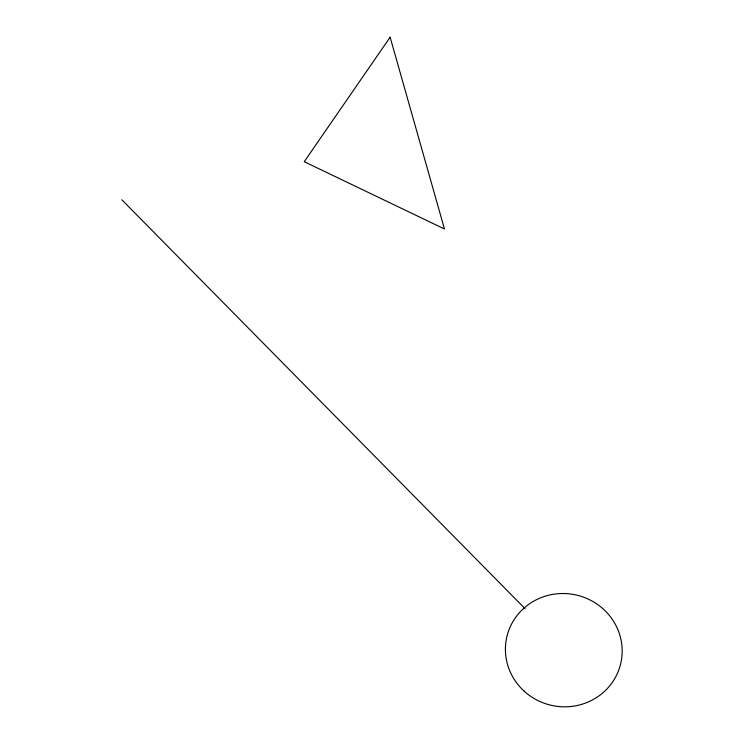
<?xml version="1.0" encoding="UTF-8"?>
<svg xmlns="http://www.w3.org/2000/svg" width="744" height="744" viewBox="0 0 744 744"><rect width="100%" height="100%" fill="white"/><g stroke="black" fill="none" stroke-linecap="round" stroke-linejoin="round"><path stroke-width="1.12" d="M121.821 199.764L525.041 608.666M390.135 37.2L304.231 161.699L444.466 228.985L390.135 37.2M523.822 690.869A58.497 56.553 13.5 0 0 620.636 663.955A58.497 56.553 13.5 0 0 546.924 595.684A58.497 56.553 13.5 0 0 523.822 690.869"/></g></svg>
